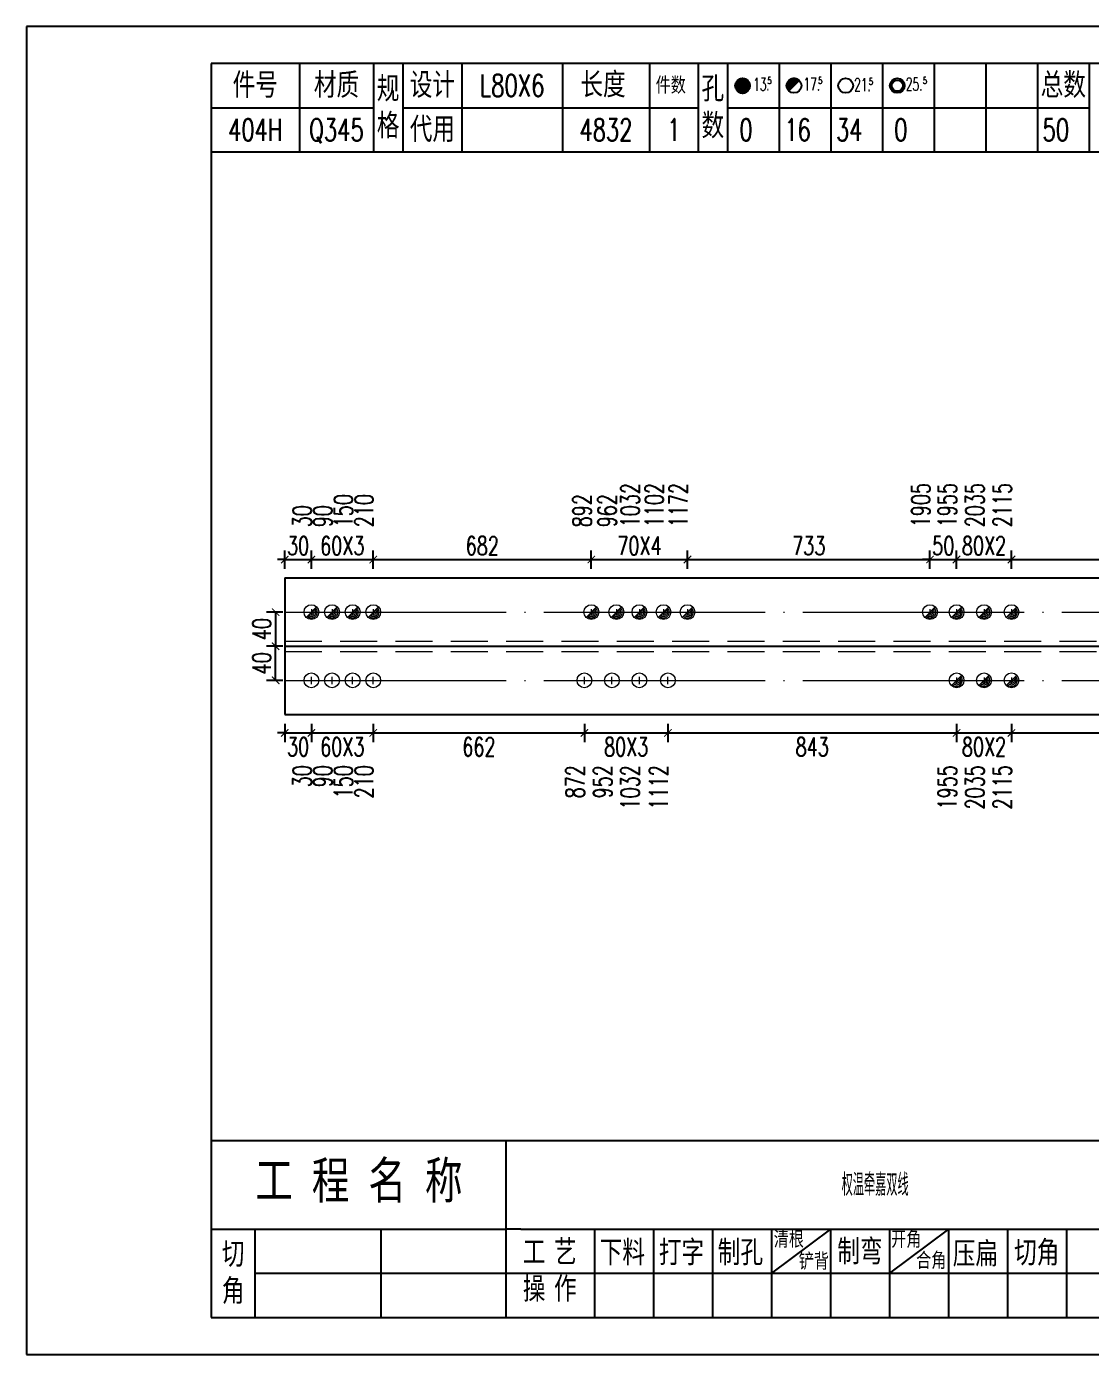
# Model space of a CAD drawing. Header units: millimetres. Extents: x -524 to 9570, y -2481 to 180.
# Drawn here: x 900 to 1044.3, y -1800 to -1620 of the extents above; entities that cross this region are included whole.
import ezdxf
from ezdxf.enums import TextEntityAlignment as Align

# ---------------------------------------------------------------- set-up
doc = ezdxf.new("R2010")
doc.units = ezdxf.units.MM
doc.header["$LTSCALE"] = 20
doc.header["$PDMODE"] = 1
doc.linetypes.add('DASHDOT2X', pattern=[1.75, 1.5, -0.125, 0, -0.125])
doc.linetypes.add('HIDDEN', pattern=[0.375, 0.25, -0.125])
for name, color, linetype, lineweight in [('1', 7, 'Continuous', 25), ('11', 1, 'Continuous', 13), ('2', 1, 'HIDDEN', 13), ('5', 7, 'Continuous', 13), ('7', 3, 'DASHDOT2X', 13)]:
    doc.layers.add(name, color=color, linetype=linetype, lineweight=lineweight)
doc.styles.get("Standard").update_dxf_attribs({"font": 'simplex', "width": 0.7, "bigfont": 'gbhzfs.shx'})
doc.styles.add('SYMBOL_TXT', font='txt.shx', dxfattribs={"width": 0.6})
doc.styles.add('TITLE_TXT', font='simplex.shx', dxfattribs={"width": 0.75, "height": 2.5, "bigfont": 'gbhzfs.shx'})
doc.dimstyles.new('dimStyle4', dxfattribs={"dimtxt": 2.5, "dimasz": 1, "dimexe": 1.25, "dimexo": 0, "dimgap": 0.63, "dimtad": 2, "dimzin": 0, "dimdsep": 46, "dimtxsty": 'standard', "dimblk": 'ARCHTICK', "dimblk1": 'ARCHTICK', "dimblk2": 'ARCHTICK', "dimcen": 0.09, "dimadec": 0, "dimazin": 0, "dimtfac": 1, "dimtdec": 1, "dimtix": 1, "dimtmove": 2, "dimatfit": 3, "dimfxl": 0, "dimtolj": 1, "dimtzin": 0, "dimarcsym": 0})
doc.dimstyles.get("Standard").update_dxf_attribs({"dimtxt": 2.5, "dimasz": 1, "dimexe": 1.25, "dimexo": 0, "dimgap": 0.63, "dimtad": 1, "dimzin": 0, "dimdsep": 46, "dimtxsty": 'standard', "dimblk": 'ARCHTICK', "dimblk1": 'ARCHTICK', "dimblk2": 'ARCHTICK', "dimcen": 0.09, "dimadec": 0, "dimazin": 0, "dimtfac": 1, "dimtdec": 1, "dimtix": 1, "dimtmove": 2, "dimatfit": 3, "dimfxl": 0, "dimtolj": 1, "dimtzin": 0, "dimarcsym": 0})
pattern_1 = [(0, (-3, 0), (0, 0.0125), [])]

# ---------------------------------------------------------------- blocks, each defined once
blk = doc.blocks.new('M12_HOLE')
h = blk.add_hatch()
h.set_pattern_fill('LINE', scale=0.1, style=0)
h.set_pattern_definition(pattern_1)
h.paths.add_polyline_path([(-5, 0, 1), (-1, 0, 1)])
at = {"color": 7}
blk.add_circle((-3, 0), 2, dxfattribs=at)
at = {"color": 7, "attachment_point": 1, "style": 'SYMBOL_TXT'}
for s, insert, char_height, width in [('13\\f??|b0|i0|c0|p54;.', (-0.1170648347537053, 2.110404609075999), 3.5, 5.707453662650948), ('5', (3.739322910876695, 2.264550918150206), 1.8, 2.930899999712656)]:
    blk.add_mtext(s, dxfattribs=dict(at, insert=insert, char_height=char_height, width=width))
blk = doc.blocks.new('M16_HOLE')
h = blk.add_hatch()
h.set_pattern_fill('LINE', scale=0.1, style=0)
h.set_pattern_definition(pattern_1)
h.paths.add_polyline_path([(-1.585786437626905, 1.414213562373095, 0.668178637919299), (-5, 0, 0.198912367379658), (-4.414213562373095, -1.414213562373095)])
at = {"color": 7}
blk.add_circle((-3, 0), 2, dxfattribs=at)
at = {"color": 7, "attachment_point": 1, "style": 'SYMBOL_TXT'}
for s, insert, char_height, width in [('17.', (-0.443935574240129, 2.13042063441452), 3.5, 6.3164), ('5', (3.564570640825252, 2.25180437378188), 1.8, 1.822)]:
    blk.add_mtext(s, dxfattribs=dict(at, insert=insert, char_height=char_height, width=width))
blk = doc.blocks.new('M20_HOLE')
at = {"color": 7}
blk.add_circle((-3, 0), 2, dxfattribs=at)
at = {"color": 7, "attachment_point": 1, "style": 'SYMBOL_TXT'}
for s, insert, char_height, width in [('21.', (-0.6868754558352066, 2.009036737063269), 3.5, 6.0735), ('5', (3.321630759230175, 2.009036737063269), 1.8, 1.4576)]:
    blk.add_mtext(s, dxfattribs=dict(at, insert=insert, char_height=char_height, width=width))
blk = doc.blocks.new('M24_HOLE')
at = {"color": 7}
for radius in [2, 1.5]:
    blk.add_circle((-3, 0), radius, dxfattribs=at)
at = {"color": 7, "attachment_point": 1, "style": 'SYMBOL_TXT'}
for s, insert, char_height, width in [('25.', (-0.6868754558352066, 2.13042063441452), 3.5, 2.4294), ('5', (3.928980201610216, 2.25180437378188), 1.8, 1.9435)]:
    blk.add_mtext(s, dxfattribs=dict(at, insert=insert, char_height=char_height, width=width))
blk = doc.blocks.new('A$C1E394B87')
for p, q in [((270, 180), (0, 180)), ((0, 180), (0, 0)), ((0, 0), (270, 0))]:
    blk.add_line(p, q)
blk = doc.blocks.new('JgCard')
for p, q in [((265, 175), (25, 175)), ((25, 175), (25, 5)), ((37, 175), (37, 163)), ((47, 175), (47, 163)), ((51, 175), (51, 163)), ((59, 175), (59, 163)), ((72.61005959575064, 175), (72.61005959575061, 163)), ((84.43573710762382, 175), (84.43573710762382, 163)), ((91, 175), (91, 163)), ((95, 175), (95, 163)), ((102, 175), (102, 163)), ((109, 175), (109, 163)), ((116, 175), (116, 163)), ((123, 175), (123, 163)), ((130, 175), (130, 163)), ((137, 175), (137, 163)), ((144, 175), (144, 163)), ((25, 169), (47, 169)), ((51, 168.9999999999999), (91, 168.9999999999999)), ((95, 168.9999999999999), (144, 168.9999999999999)), ((25, 163), (265, 163)), ((25, 29), (265, 29)), ((65, 17), (65, 29)), ((25, 17), (65, 17)), ((31, 5), (31, 17)), ((48, 17), (48, 5)), ((65, 5), (65, 17)), ((67, 17), (65, 17)), ((67, 17), (165, 17)), ((77, 5), (77, 17)), ((85, 5), (85, 17)), ((93, 5), (93, 17)), ((101, 5), (101, 17)), ((101, 11), (109, 17)), ((109, 5), (109, 17)), ((117, 5), (117, 17)), ((117, 11), (125, 17)), ((125, 5), (125, 17)), ((133, 5), (133, 17)), ((141, 5), (141, 17)), ((31, 11), (65, 11)), ((65, 11), (165, 11)), ((25, 5), (265, 5))]:
    blk.add_line(p, q)
blk.add_lwpolyline([(96.0334779468642, 171.9855941999696, -1), (98.0334779468642, 171.9855941999696, -1)], format="xyb", close=True)
blk.add_point((65.8050297978753, 166))
blk.add_blockref('A$C1E394B87', (0, 0))
at = {"xscale": 0.5, "yscale": 0.5, "zscale": 0.5}
for name, p in [('M12_HOLE', (98.5334779468642, 171.9855941999696)), ('M16_HOLE', (105.5, 171.9999999999999)), ('M20_HOLE', (112.5, 171.9999999999999)), ('M24_HOLE', (119.5, 171.9999999999999))]:
    blk.add_blockref(name, p, dxfattribs=at)
at = {"attachment_point": 5, "style": 'TITLE_TXT'}
for s, insert, char_height, width in [('{\\fSimHei|b0|i0|c134|p2;件号}', (31, 172), 3, 15), ('{\\fSimHei|b0|i0|c134|p2;材质}', (42, 172), 3, 8), ('{\\fSimHei|b0|i0|c134|p2;规格}', (49, 169), 3, 4), ('{\\fSimHei|b0|i0|c134|p2;设计}', (55, 171.9999999999999), 3, 8.000000000000014), ('{\\fSimHei|b0|i0|c134|p2;长度}', (78.11684221050325, 172.0531705390044), 3, 8), ('{\\fSimHei|b0|i0|c134|p2;件数}', (87.3041250533895, 171.9999999999999), 2, 8.8244), ('{\\fSimHei|b0|i0|c134|p2;孔数}', (93, 169), 3, 4), ('{\\fSimHei|b0|i0|c134|p2;总数}', (140.5, 171.9999999999999), 3, 7), ('{\\fSimHei|b0|i0|c134|p2;代用}', (55, 166), 3, 8), ('{\\fSimHei|b0|i0|c134|p2;工 程 名 称}', (45.04268864723963, 23.33842704880232), 5, 47.33333333333334), ('{\\fSimHei|b0|i0|c134|p2;清根}', (103.3080888185272, 15.56254542211099), 2, 8), ('{\\fSimHei|b0|i0|c134|p2;开角}', (119.2123351337376, 15.54156681030855), 2, 8.000000000000057), ('{\\fSimHei|b0|i0|c134|p2;切\\P角}', (28, 11), 3, 6.000000000000004), ('{\\fSimHei|b0|i0|c134|p2;工\\P操}', (68.78408056366106, 11.29930144135182), 3, 6.000000000000004), ('{\\fSimHei|b0|i0|c134|p2;艺\\P作}', (73.01340619218274, 11.29930144135182), 3, 6.000000000000004), ('{\\fSimHei|b0|i0|c134|p2;下料}', (80.74376492044746, 13.75191016783555), 3, 8), ('{\\fSimHei|b0|i0|c134|p2;打字}', (88.74376492044746, 13.75191016783555), 3, 8), ('{\\fSimHei|b0|i0|c134|p2;制孔}', (96.74376492044746, 13.75191016783555), 3, 8.000000000000028), ('{\\fSimHei|b0|i0|c134|p2;制弯}', (112.9524832210667, 13.86807755023182), 3, 8.000000000000028), ('{\\fSimHei|b0|i0|c134|p2;压扁}', (128.5896913500159, 13.56672241423536), 3, 8), ('{\\fSimHei|b0|i0|c134|p2;切角}', (136.8970089545677, 13.6938446517654), 3, 8), ('{\\fSimHei|b0|i0|c134|p2;铲背}', (106.6982872637203, 12.58010217278223), 2, 8), ('{\\fSimHei|b0|i0|c134|p2;合角}', (122.601153766583, 12.67610618408509), 2, 8)]:
    blk.add_mtext(s, dxfattribs=dict(at, insert=insert, char_height=char_height, width=width))
blk = doc.blocks.new('M20')
for p, q in [((-0.5, 0), (0.5, 0)), ((0, -0.5), (0, 0.5))]:
    blk.add_line(p, q)
blk.add_circle((0, 0), 1)
blk = doc.blocks.new('M16')
for p, q in [((-0.7071067811865476, -0.7071067811865476), (0.7071067811865475, 0.7071067811865475)), ((-0.4, 4.898425415289509e-17), (0.4, 0)), ((2.449212707644755e-17, 0.4), (0, -0.4))]:
    blk.add_line(p, q)
blk.add_circle((0, 0), 1)
for centre, radius, end in [((0, 0), 0.8, 45.00000000000001), ((0, 0), 0.6, 45.00000000000001), ((0, 0), 0.4, 45.00000000000001), ((-5.551115123125783e-17, -5.551115123125783e-17), 0.2, 45)]:
    blk.add_arc(centre, radius, 225, end)
blk = doc.blocks.new('_ArchTick')
at = {"color": 0, "linetype": 'ByBlock', "const_width": 0.15}
blk.add_lwpolyline([(-0.5, -0.5), (0.5, 0.5)], dxfattribs=at)
blk = doc.blocks.new('*D1104')
at = {"layer": '11', "color": 0, "lineweight": -2}
for p, q in [((935.0000266050774, -1714.500012380202), (935.0000266050774, -1717.000012380202)), ((938.600026605076, -1714.500012380202), (938.600026605076, -1717.000012380202)), ((935.0000266050774, -1715.750012380202), (934.0000266050774, -1715.750012380202)), ((935.0000266050774, -1715.750012380202), (938.600026605076, -1715.750012380202)), ((938.600026605076, -1715.750012380202), (939.600026605076, -1715.750012380202))]:
    blk.add_line(p, q, dxfattribs=at)
at = {"layer": 'Defpoints', "color": 0}
for p in [(935.0000266050774, -1714.500012380202), (938.600026605076, -1714.500012380202), (938.600026605076, -1715.750012380202)]:
    blk.add_point(p, dxfattribs=at)
at = {"layer": '11', "color": 0, "lineweight": -2}
blk.add_blockref('_ArchTick', (935.0000266050774, -1715.750012380202), dxfattribs=at)
at = {"layer": '11', "color": 0, "lineweight": -2, "rotation": 180}
blk.add_blockref('_ArchTick', (938.600026605076, -1715.750012380202), dxfattribs=at)
at = {"layer": '11', "color": 0, "insert": (936.8000266050767, -1717.630012380202), "char_height": 2.5, "attachment_point": 5}
blk.add_mtext('\\A1;30', dxfattribs=at)
blk = doc.blocks.new('*D1105')
at = {"layer": '11', "color": 0, "lineweight": -2}
for p, q in [((938.600026605076, -1714.500012380202), (938.600026605076, -1717.000012380202)), ((946.9816184775409, -1714.500012380202), (946.9816184775409, -1717.000012380202)), ((938.600026605076, -1715.750012380202), (946.9816184775409, -1715.750012380202))]:
    blk.add_line(p, q, dxfattribs=at)
at = {"layer": 'Defpoints', "color": 0}
for p in [(938.600026605076, -1714.500012380202), (946.9816184775409, -1714.500012380202), (946.9816184775409, -1715.750012380202)]:
    blk.add_point(p, dxfattribs=at)
at = {"layer": '11', "color": 0, "lineweight": -2, "rotation": 180}
blk.add_blockref('_ArchTick', (938.600026605076, -1715.750012380202), dxfattribs=at)
at = {"layer": '11', "color": 0, "lineweight": -2}
blk.add_blockref('_ArchTick', (946.9816184775409, -1715.750012380202), dxfattribs=at)
at = {"layer": '11', "color": 0, "insert": (942.7908225413084, -1717.630012380202), "char_height": 2.5, "attachment_point": 5}
blk.add_mtext('\\A1;60X3', dxfattribs=at)
blk = doc.blocks.new('*D1106')
at = {"layer": '11', "color": 0, "lineweight": -2}
for p, q in [((946.9816184775409, -1714.500012380202), (946.9816184775409, -1717.000012380202)), ((975.604182787225, -1714.500012380202), (975.604182787225, -1717.000012380202)), ((946.9816184775409, -1715.750012380202), (975.604182787225, -1715.750012380202))]:
    blk.add_line(p, q, dxfattribs=at)
at = {"layer": 'Defpoints', "color": 0}
for p in [(946.9816184775409, -1714.500012380202), (975.604182787225, -1714.500012380202), (975.604182787225, -1715.750012380202)]:
    blk.add_point(p, dxfattribs=at)
at = {"layer": '11', "color": 0, "lineweight": -2, "rotation": 180}
blk.add_blockref('_ArchTick', (946.9816184775409, -1715.750012380202), dxfattribs=at)
at = {"layer": '11', "color": 0, "lineweight": -2}
blk.add_blockref('_ArchTick', (975.604182787225, -1715.750012380202), dxfattribs=at)
at = {"layer": '11', "color": 0, "insert": (961.292900632383, -1717.630012380202), "char_height": 2.5, "attachment_point": 5}
blk.add_mtext('\\A1;662', dxfattribs=at)
blk = doc.blocks.new('*D1107')
at = {"layer": '11', "color": 0, "lineweight": -2}
for p, q in [((975.604182787225, -1714.500012380202), (975.604182787225, -1717.000012380202)), ((986.9139946242612, -1714.500012380202), (986.9139946242612, -1717.000012380202)), ((975.604182787225, -1715.750012380202), (986.9139946242612, -1715.750012380202))]:
    blk.add_line(p, q, dxfattribs=at)
at = {"layer": 'Defpoints', "color": 0}
for p in [(975.604182787225, -1714.500012380202), (986.9139946242612, -1714.500012380202), (986.9139946242612, -1715.750012380202)]:
    blk.add_point(p, dxfattribs=at)
at = {"layer": '11', "color": 0, "lineweight": -2, "rotation": 180}
blk.add_blockref('_ArchTick', (975.604182787225, -1715.750012380202), dxfattribs=at)
at = {"layer": '11', "color": 0, "lineweight": -2}
blk.add_blockref('_ArchTick', (986.9139946242612, -1715.750012380202), dxfattribs=at)
at = {"layer": '11', "color": 0, "insert": (981.2590887057431, -1717.630012380202), "char_height": 2.5, "attachment_point": 5}
blk.add_mtext('\\A1;80X3', dxfattribs=at)
blk = doc.blocks.new('*D1108')
at = {"layer": '11', "color": 0, "lineweight": -2}
for p, q in [((986.9139946242612, -1714.500012380202), (986.9139946242612, -1717.000012380202)), ((1026.033427219871, -1714.500012380202), (1026.033427219871, -1717.000012380202)), ((986.9139946242612, -1715.750012380202), (1026.033427219871, -1715.750012380202))]:
    blk.add_line(p, q, dxfattribs=at)
at = {"layer": 'Defpoints', "color": 0}
for p in [(986.9139946242612, -1714.500012380202), (1026.033427219871, -1714.500012380202), (1026.033427219871, -1715.750012380202)]:
    blk.add_point(p, dxfattribs=at)
at = {"layer": '11', "color": 0, "lineweight": -2, "rotation": 180}
blk.add_blockref('_ArchTick', (986.9139946242612, -1715.750012380202), dxfattribs=at)
at = {"layer": '11', "color": 0, "lineweight": -2}
blk.add_blockref('_ArchTick', (1026.033427219871, -1715.750012380202), dxfattribs=at)
at = {"layer": '11', "color": 0, "insert": (1006.473710922066, -1717.630012380202), "char_height": 2.5, "attachment_point": 5}
blk.add_mtext('\\A1;843', dxfattribs=at)
blk = doc.blocks.new('*D1109')
at = {"layer": '11', "color": 0, "lineweight": -2}
for p, q in [((1026.033427219871, -1714.500012380202), (1026.033427219871, -1717.000012380202)), ((1033.483731106502, -1714.500012380202), (1033.483731106502, -1717.000012380202)), ((1026.033427219871, -1715.750012380202), (1033.483731106502, -1715.750012380202))]:
    blk.add_line(p, q, dxfattribs=at)
at = {"layer": 'Defpoints', "color": 0}
for p in [(1026.033427219871, -1714.500012380202), (1033.483731106502, -1714.500012380202), (1033.483731106502, -1715.750012380202)]:
    blk.add_point(p, dxfattribs=at)
at = {"layer": '11', "color": 0, "lineweight": -2, "rotation": 180}
blk.add_blockref('_ArchTick', (1026.033427219871, -1715.750012380202), dxfattribs=at)
at = {"layer": '11', "color": 0, "lineweight": -2}
blk.add_blockref('_ArchTick', (1033.483731106502, -1715.750012380202), dxfattribs=at)
at = {"layer": '11', "color": 0, "insert": (1029.758579163186, -1717.630012380202), "char_height": 2.5, "attachment_point": 5}
blk.add_mtext('\\A1;80X2', dxfattribs=at)
blk = doc.blocks.new('*D1110')
at = {"layer": '11', "color": 0, "lineweight": -2}
for p, q in [((1033.483731106502, -1714.500012380202), (1033.483731106502, -1717.000012380202)), ((1069.316107253224, -1714.500012380202), (1069.316107253224, -1717.000012380202)), ((1033.483731106502, -1715.750012380202), (1069.316107253224, -1715.750012380202))]:
    blk.add_line(p, q, dxfattribs=at)
at = {"layer": 'Defpoints', "color": 0}
for p in [(1033.483731106502, -1714.500012380202), (1069.316107253224, -1714.500012380202), (1069.316107253224, -1715.750012380202)]:
    blk.add_point(p, dxfattribs=at)
at = {"layer": '11', "color": 0, "lineweight": -2, "rotation": 180}
blk.add_blockref('_ArchTick', (1033.483731106502, -1715.750012380202), dxfattribs=at)
at = {"layer": '11', "color": 0, "lineweight": -2}
blk.add_blockref('_ArchTick', (1069.316107253224, -1715.750012380202), dxfattribs=at)
at = {"layer": '11', "color": 0, "insert": (1051.399919179863, -1717.630012380202), "char_height": 2.5, "attachment_point": 5}
blk.add_mtext('\\A1;802', dxfattribs=at)
blk = doc.blocks.new('*D1121')
at = {"layer": '11', "color": 0, "lineweight": -2}
for p, q in [((935.0000266050774, -1693.500012380202), (935.0000266050774, -1691.000012380202)), ((938.600026605076, -1693.500012380202), (938.600026605076, -1691.000012380202)), ((935.0000266050774, -1692.250012380202), (934.0000266050774, -1692.250012380202)), ((935.0000266050774, -1692.250012380202), (938.600026605076, -1692.250012380202)), ((938.600026605076, -1692.250012380202), (939.600026605076, -1692.250012380202))]:
    blk.add_line(p, q, dxfattribs=at)
at = {"layer": 'Defpoints', "color": 0}
for p in [(935.0000266050774, -1693.500012380202), (938.600026605076, -1692.250012380202), (938.600026605076, -1693.500012380202)]:
    blk.add_point(p, dxfattribs=at)
at = {"layer": '11', "color": 0, "lineweight": -2}
blk.add_blockref('_ArchTick', (935.0000266050774, -1692.250012380202), dxfattribs=at)
at = {"layer": '11', "color": 0, "lineweight": -2, "rotation": 180}
blk.add_blockref('_ArchTick', (938.600026605076, -1692.250012380202), dxfattribs=at)
at = {"layer": '11', "color": 0, "insert": (936.8000266050767, -1690.370012380202), "char_height": 2.5, "attachment_point": 5}
blk.add_mtext('\\A1;30', dxfattribs=at)
blk = doc.blocks.new('*D1126')
at = {"layer": '11', "color": 0, "lineweight": -2}
for p, q in [((1022.433427219872, -1693.500012380202), (1022.433427219872, -1691.000012380202)), ((1026.033427219871, -1693.500012380202), (1026.033427219871, -1691.000012380202)), ((1022.433427219872, -1692.250012380202), (1021.433427219872, -1692.250012380202)), ((1022.433427219872, -1692.250012380202), (1026.033427219871, -1692.250012380202)), ((1026.033427219871, -1692.250012380202), (1027.033427219871, -1692.250012380202))]:
    blk.add_line(p, q, dxfattribs=at)
at = {"layer": 'Defpoints', "color": 0}
for p in [(1022.433427219872, -1693.500012380202), (1026.033427219871, -1692.250012380202), (1026.033427219871, -1693.500012380202)]:
    blk.add_point(p, dxfattribs=at)
at = {"layer": '11', "color": 0, "lineweight": -2}
blk.add_blockref('_ArchTick', (1022.433427219872, -1692.250012380202), dxfattribs=at)
at = {"layer": '11', "color": 0, "lineweight": -2, "rotation": 180}
blk.add_blockref('_ArchTick', (1026.033427219871, -1692.250012380202), dxfattribs=at)
at = {"layer": '11', "color": 0, "insert": (1024.233427219871, -1690.370012380202), "char_height": 2.5, "attachment_point": 5}
blk.add_mtext('\\A1;50', dxfattribs=at)
blk = doc.blocks.new('*D1140')
at = {"layer": '1', "color": 0, "lineweight": -2}
for p, q in [((934.7500266050774, -1699.375012380202), (932.5000266050774, -1699.375012380202)), ((933.7500266050774, -1699.375012380202), (933.7500266050774, -1704.000012380202)), ((934.7500266050774, -1704.000012380202), (932.5000266050774, -1704.000012380202))]:
    blk.add_line(p, q, dxfattribs=at)
at = {"layer": 'Defpoints', "color": 0}
for p in [(934.7500266050774, -1699.375012380202), (933.7500266050774, -1704.000012380202), (934.7500266050774, -1704.000012380202)]:
    blk.add_point(p, dxfattribs=at)
at = {"layer": '1', "color": 0, "lineweight": -2}
for p, rotation in [((933.7500266050774, -1699.375012380202), 90), ((933.7500266050774, -1704.000012380202), 270)]:
    blk.add_blockref('_ArchTick', p, dxfattribs=dict(at, rotation=rotation))
at = {"layer": '1', "color": 0, "insert": (931.8700266050777, -1701.687512380202), "char_height": 2.5, "attachment_point": 5, "rotation": 90}
blk.add_mtext('\\A1;40', dxfattribs=at)

msp = doc.modelspace()

# ---------------------------------------------------------------- linework, layer by layer
at = {"layer": '1'}
for p, q in [((935.0000266050774, -1694.750012380202), (935.0000266050774, -1713.250012380202)), ((935.0000266050774, -1694.750012380202), (1160.000026605077, -1694.750012380202)), ((935.0000266050774, -1704.000012380202), (1160.000026605077, -1704.000012380202)), ((935.0000266050774, -1713.250012380202), (1160.000026605077, -1713.250012380202))]:
    msp.add_line(p, q, dxfattribs=at)
at = {"layer": '2'}
for p, q in [((935.0000266050774, -1703.306262380202), (1160.000026605077, -1703.306262380202)), ((935.0000266050774, -1704.693762380202), (1160.000026605077, -1704.693762380202))]:
    msp.add_line(p, q, dxfattribs=at)
at = {"layer": '7'}
for p, q in [((935.0000266050774, -1699.375012380202), (1161.500026605077, -1699.375012380202)), ((935.0000266050774, -1708.625012380202), (1160.900026605079, -1708.625012380202))]:
    msp.add_line(p, q, dxfattribs=at)

# ---------------------------------------------------------------- block references
at = {"layer": '1'}
msp.add_blockref('JgCard', (900.0000266050774, -1800.000012380202), dxfattribs=at)
at = {"layer": '5'}
for name, p in [('M16', (938.600026605076, -1699.375012380202)), ('M16', (941.3938905625655, -1699.375012380202)), ('M16', (944.1877545200514, -1699.375012380202)), ('M16', (946.9816184775409, -1699.375012380202)), ('M16', (976.5354707730548, -1699.375012380202)), ('M16', (979.9293347305429, -1699.375012380202)), ('M16', (983.0544866738601, -1699.375012380202)), ('M16', (986.3139946242591, -1699.375012380202)), ('M16', (989.5735025746617, -1699.375012380202)), ('M16', (1022.433427219872, -1699.375012380202)), ('M16', (1026.033427219871, -1699.375012380202)), ('M16', (1029.758579163186, -1699.375012380202)), ('M16', (1033.483731106502, -1699.375012380202)), ('M20', (938.600026605076, -1708.625012380202)), ('M20', (941.3938905625655, -1708.625012380202)), ('M20', (944.1877545200514, -1708.625012380202)), ('M20', (946.9816184775409, -1708.625012380202)), ('M20', (975.604182787225, -1708.625012380202)), ('M20', (979.3293347305407, -1708.625012380202)), ('M20', (983.0544866738601, -1708.625012380202)), ('M20', (986.9139946242612, -1708.625012380202)), ('M16', (1026.033427219871, -1708.625012380202)), ('M16', (1029.758579163186, -1708.625012380202)), ('M16', (1033.483731106502, -1708.625012380202))]:
    msp.add_blockref(name, p, dxfattribs=at)

# ---------------------------------------------------------------- texts
at = {"layer": '1', "width": 0.7}
for s, p in [('L80X6', (965.8050564029545, -1628.000012380202)), ('404H', (931.0000266050774, -1634.000012380202)), ('Q345', (942.0000266050774, -1634.000012380202)), ('4832', (978.5229249567637, -1634.000012380202)), ('1', (987.7178951588903, -1634.000012380202)), ('0', (997.5000266050774, -1634.000012380202)), ('16', (1004.500026605077, -1634.000012380202)), ('34', (1011.500026605077, -1634.000012380202)), ('0', (1018.500026605077, -1634.000012380202)), ('50', (1039.500026605077, -1634.000012380202)), ('权温牵嘉双线', (1015.000026605077, -1777.000012380202))]:
    msp.add_text(s, height=3, dxfattribs=at).set_placement(p, align=Align.MIDDLE_CENTER)
for s, p in [('1032', (983.0544866738601, -1687.875012380202)), ('1102', (986.3139946242591, -1687.875012380202)), ('1172', (989.5735025746617, -1687.875012380202)), ('1905', (1022.433427219872, -1687.875012380202)), ('1955', (1026.033427219871, -1687.875012380202)), ('2035', (1029.758579163186, -1687.875012380202)), ('2115', (1033.483731106502, -1687.875012380202)), ('150', (944.1877545200514, -1687.875012380202)), ('210', (946.9816184775409, -1687.875012380202)), ('892', (976.5354707730548, -1687.875012380202)), ('962', (979.9293347305429, -1687.875012380202)), ('30', (938.600026605076, -1687.875012380202)), ('90', (941.3938905625655, -1687.875012380202))]:
    msp.add_text(s, height=2.5, rotation=90, dxfattribs=at).set_placement(p)
for s, p in [('30', (938.600026605076, -1720.125012380202)), ('90', (941.3938905625655, -1720.125012380202)), ('150', (944.1877545200514, -1720.125012380202)), ('210', (946.9816184775409, -1720.125012380202)), ('872', (975.604182787225, -1720.125012380202)), ('952', (979.3293347305407, -1720.125012380202)), ('1032', (983.0544866738601, -1720.125012380202)), ('1112', (986.9139946242612, -1720.125012380202)), ('1955', (1026.033427219871, -1720.125012380202)), ('2035', (1029.758579163186, -1720.125012380202)), ('2115', (1033.483731106502, -1720.125012380202))]:
    msp.add_text(s, height=2.5, rotation=90, dxfattribs=at).set_placement(p, align=Align.RIGHT)

# ---------------------------------------------------------------- dimensions: what is measured, and where the dimension line sits
at = {"layer": '1'}
dim = msp.add_linear_dim(base=(933.7500266050774, -1704.000012380202), p1=(934.7500266050774, -1699.375012380202), p2=(934.7500266050774, -1704.000012380202), angle=90, text='40', dimstyle='standard', override={"dimtxt": 2.5}, dxfattribs=at)
dim.commit()
dim.dimension.update_dxf_attribs({"geometry": '*D1140', "text_midpoint": (931.8700266050777, -1701.687512380202)})
msp.add_linear_dim(base=(933.7500266050774, -1704.000012380202), p1=(934.7500266050774, -1708.625012380202), p2=(934.7500266050774, -1704.000012380202), angle=90, text='40', dimstyle='standard', override={"dimtxt": 2.5}, dxfattribs=at).render()
at = {"layer": '11'}
for base, p1, p2, text, dimstyle, picture, middle in [((938.600026605076, -1692.250012380202), (935.0000266050774, -1693.500012380202), (938.600026605076, -1693.500012380202), '30', 'standard', '*D1121', (936.8000266050767, -1690.370012380202)), ((1026.033427219871, -1692.250012380202), (1022.433427219872, -1693.500012380202), (1026.033427219871, -1693.500012380202), '50', 'standard', '*D1126', (1024.233427219871, -1690.370012380202)), ((938.600026605076, -1715.750012380202), (935.0000266050774, -1714.500012380202), (938.600026605076, -1714.500012380202), '30', 'dimStyle4', '*D1104', (936.8000266050767, -1717.630012380202)), ((946.9816184775409, -1715.750012380202), (938.600026605076, -1714.500012380202), (946.9816184775409, -1714.500012380202), '60X3', 'dimStyle4', '*D1105', (942.7908225413084, -1717.630012380202)), ((975.604182787225, -1715.750012380202), (946.9816184775409, -1714.500012380202), (975.604182787225, -1714.500012380202), '662', 'dimStyle4', '*D1106', (961.292900632383, -1717.630012380202)), ((986.9139946242612, -1715.750012380202), (975.604182787225, -1714.500012380202), (986.9139946242612, -1714.500012380202), '80X3', 'dimStyle4', '*D1107', (981.2590887057431, -1717.630012380202)), ((1026.033427219871, -1715.750012380202), (986.9139946242612, -1714.500012380202), (1026.033427219871, -1714.500012380202), '843', 'dimStyle4', '*D1108', (1006.473710922066, -1717.630012380202)), ((1033.483731106502, -1715.750012380202), (1026.033427219871, -1714.500012380202), (1033.483731106502, -1714.500012380202), '80X2', 'dimStyle4', '*D1109', (1029.758579163186, -1717.630012380202)), ((1069.316107253224, -1715.750012380202), (1033.483731106502, -1714.500012380202), (1069.316107253224, -1714.500012380202), '802', 'dimStyle4', '*D1110', (1051.399919179863, -1717.630012380202))]:
    dim = msp.add_linear_dim(base=base, p1=p1, p2=p2, text=text, dimstyle=dimstyle, override={"dimtxt": 2.5}, dxfattribs=at)
    dim.commit()
    dim.dimension.update_dxf_attribs({"geometry": picture, "text_midpoint": middle})
for base, p1, p2, text in [((946.9816184775409, -1692.250012380202), (938.600026605076, -1693.500012380202), (946.9816184775409, -1693.500012380202), '60X3'), ((976.5354707730548, -1692.250012380202), (946.9816184775409, -1693.500012380202), (976.5354707730548, -1693.500012380202), '682'), ((989.5735025746617, -1692.250012380202), (976.5354707730548, -1693.500012380202), (989.5735025746617, -1693.500012380202), '70X4'), ((1022.433427219872, -1692.250012380202), (989.5735025746617, -1693.500012380202), (1022.433427219872, -1693.500012380202), '733'), ((1033.483731106502, -1692.250012380202), (1026.033427219871, -1693.500012380202), (1033.483731106502, -1693.500012380202), '80X2'), ((1069.316107253224, -1692.250012380202), (1033.483731106502, -1693.500012380202), (1069.316107253224, -1693.500012380202), '802')]:
    msp.add_linear_dim(base=base, p1=p1, p2=p2, text=text, dimstyle='standard', override={"dimtxt": 2.5}, dxfattribs=at).render()

doc.saveas('drawing.dxf')
